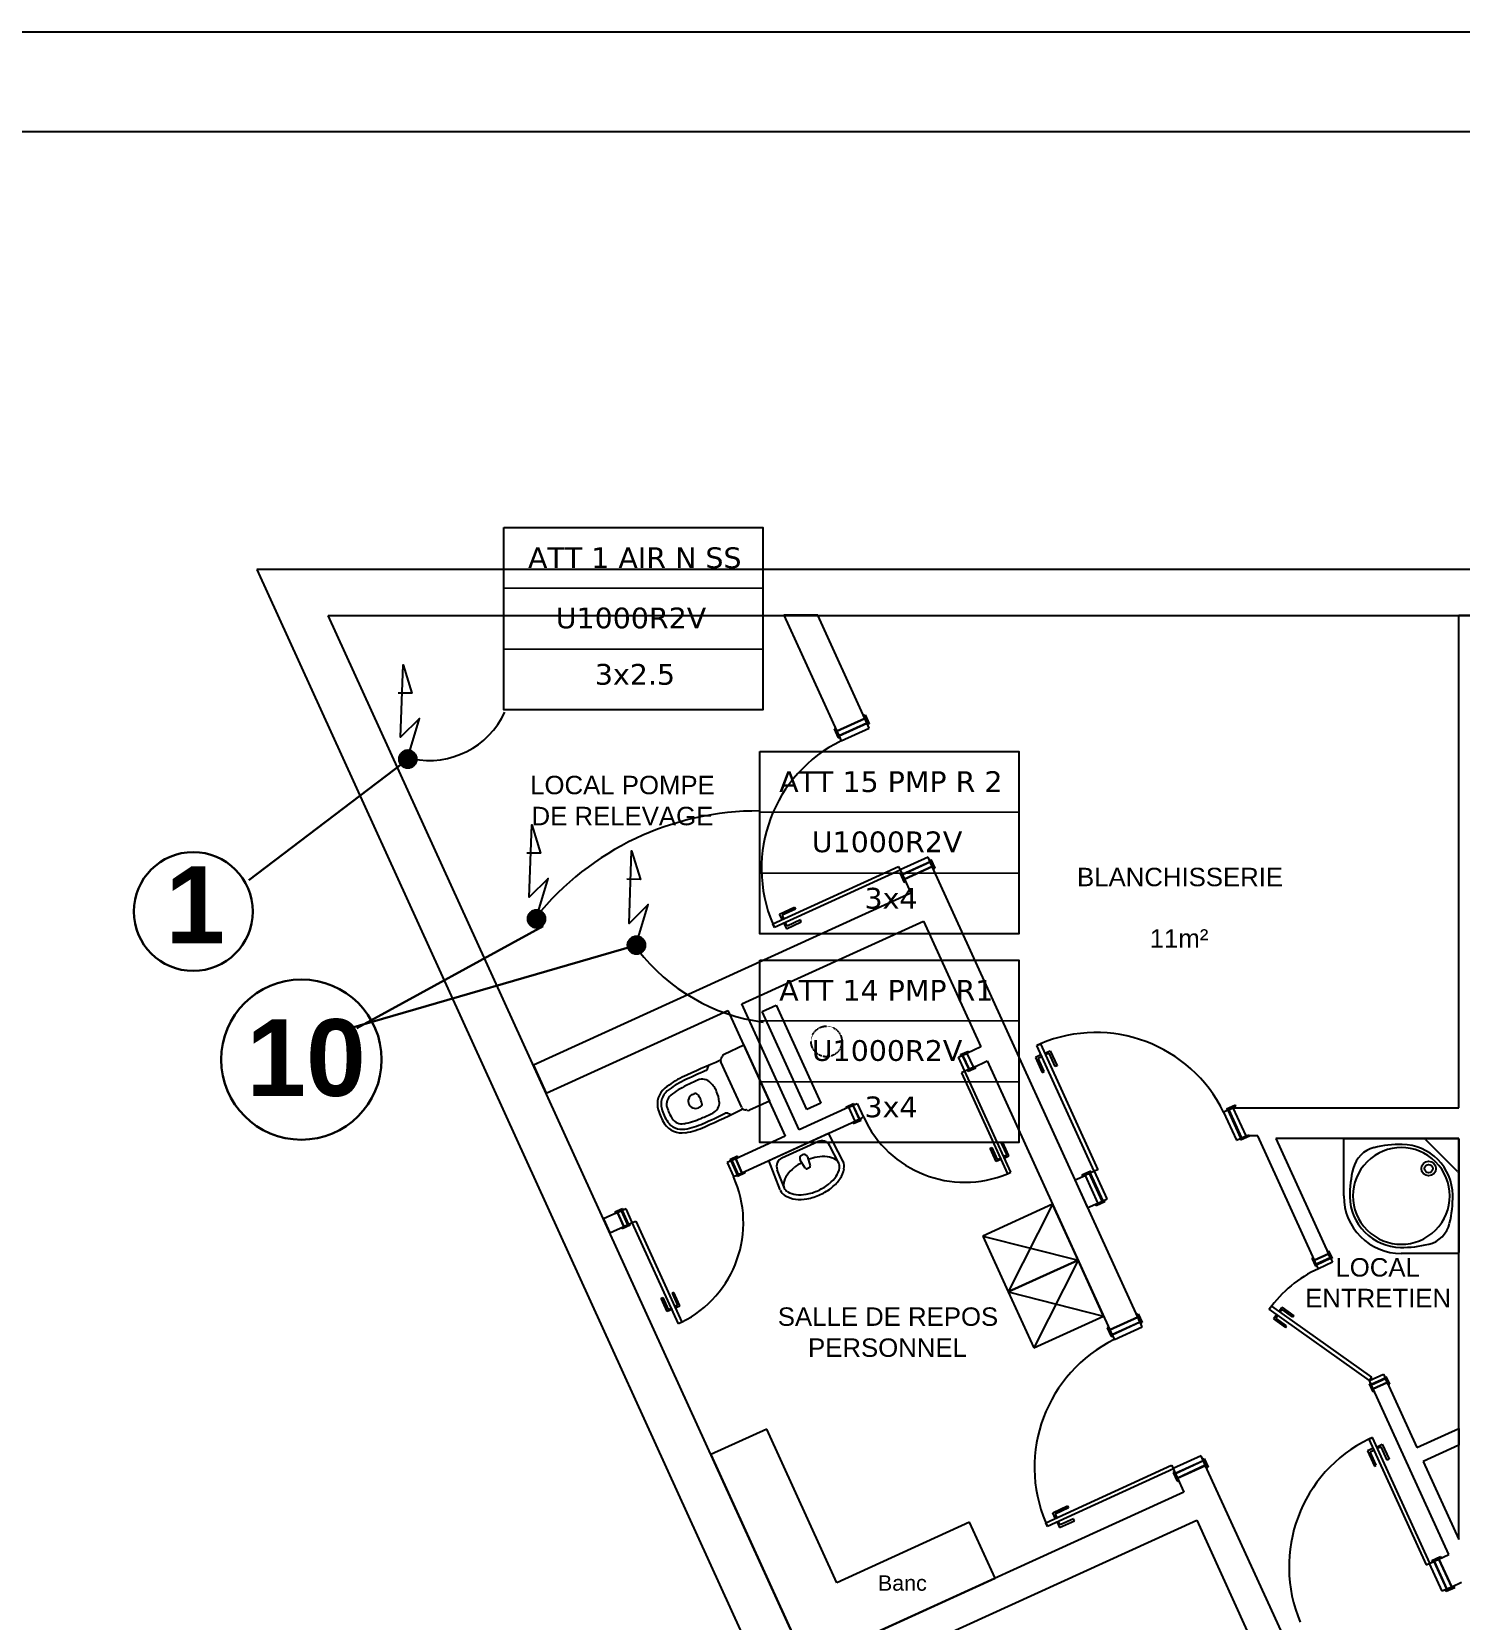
# Model space of a CAD drawing. Header units: millimetres. Extents: x 61345 to 69644, y 9491 to 29385.
# Drawn here: x 62900 to 63830, y 13687 to 14722 of the extents above; entities that cross this region are included whole.
import ezdxf
from ezdxf.enums import TextEntityAlignment as Align

# ---------------------------------------------------------------- set-up
doc = ezdxf.new("R2010")
doc.units = ezdxf.units.MM
doc.linetypes.add('ACAD_ISO03W100', pattern=[30, 12, -18])
doc.linetypes.add('CACHE', pattern=[0.375, 0.25, -0.125])
for name, color, linetype in [('ATT ELECTRIQUES', 3, 'Continuous'), ('FORCE', 3, 'Continuous'), ('Plan Archi', 8, 'Continuous')]:
    doc.layers.add(name, color=color, linetype=linetype)
for name, color, linetype, lineweight in [('G-ANNO-TEXT', 231, 'Continuous', 9), ('G-ANNO-TTLB', 7, 'Continuous', 9), ('STRUCTURE POUTRES', 5, 'ACAD_ISO03W100', 20)]:
    doc.layers.add(name, color=color, linetype=linetype, lineweight=lineweight)
doc.styles.add('Arial_I', font='ariali.ttf', dxfattribs={"height": 146.22545})
doc.styles.get("Standard").update_dxf_attribs({"font": 'arial.ttf'})
doc.styles.add('Verdana', font='verdana.ttf')

# ---------------------------------------------------------------- blocks, each defined once
blk = doc.blocks.new('ETIQ ECL')
at = {"color": 6, "linetype": 'ByBlock'}
blk.add_lwpolyline([(-28.09, 19.8), (28.09, 19.8), (28.09, -19.8), (-28.09, -19.8)], close=True, dxfattribs=at)
at = {"layer": 'STRUCTURE POUTRES', "color": 6, "linetype": 'ByBlock'}
for points in [[(-28.09, 19.8), (28.09, 19.8), (28.09, 6.6), (-28.09, 6.6)], [(-28.09, 6.6), (28.09, 6.6), (28.09, -6.6), (-28.09, -6.6)], [(-28.09, -6.6), (28.09, -6.6), (28.09, -19.8), (-28.09, -19.8)]]:
    blk.add_lwpolyline(points, close=True, dxfattribs=at)
at = {"layer": 'STRUCTURE POUTRES', "color": 6, "linetype": 'ByBlock', "style": 'Verdana'}
for tag, p in [('CIRCUIT', (0.33, 10.99)), ('CABLE', (-0.49, -2.08)), ('SECTION', (0.37, -14.32))]:
    blk.add_attdef(tag, text='', height=4.5, dxfattribs=at).set_placement(p, align=Align.CENTER)
blk = doc.blocks.new('alimentation electrique')
at = {"layer": 'FORCE', "lineweight": 50}
blk.add_hatch(color=1, dxfattribs=at).paths.add_polyline_path([(54.9, -36.5, 1), (41.3, -19.1, 1)])
at = {"color": 1, "linetype": 'ByBlock'}
blk.add_lwpolyline([(38.4, -22.6), (0.5, -0.3), (18.2, -30.1), (-72.5, -4), (-33.8, -1.9), (-38.2, -19.2)], dxfattribs=at)
at = {"layer": 'FORCE', "color": 1, "lineweight": 40}
blk.add_circle((48.1, -27.8), 11, dxfattribs=at)

msp = doc.modelspace()

# ---------------------------------------------------------------- linework, layer by layer
msp.add_lwpolyline([(68295.4, 14721.6), (68295.4, 10730.6), (62705.4, 10730.6), (62705.4, 14721.6)], close=True)
msp.add_lwpolyline([(62770.4, 11111.6), (62770.4, 14656.6), (68230.4, 14656.6), (68230.4, 11111.6)])
at = {"layer": 'ATT ELECTRIQUES', "color": 6, "linetype": 'ByBlock'}
for centre, radius, start, end in [((63158.3, 14301.5), 54.4, 258.5076, 335.0359), ((63372.4, 14028.5), 185.7, 89.6251, 141.1328), ((63392.2, 14199.3), 123.7, 217.5898, 262.3888)]:
    msp.add_arc(centre, radius, start, end, dxfattribs=at)
at = {"layer": 'G-ANNO-TTLB', "color": 5, "lineweight": 30}
msp.add_line((63106.2, 14072.5), (63291.9, 14126.4), dxfattribs=at)
for points in [[(63041, 14169.1), (63141.3, 14245.3)], [(63111.3, 14072.7), (63232.5, 14139.2)]]:
    msp.add_lwpolyline(points, dxfattribs=at)
for centre, radius in [((63004.8, 14148.7), 38.7), ((63075.2, 14052.3), 52.2)]:
    msp.add_circle(centre, radius, dxfattribs=at)
at = {"layer": 'Plan Archi'}
for p, q in [((65324.5, 14371.4), (63046.1, 14371.4)), ((63046.1, 14371.4), (64427.5, 11340.9)), ((64446.8, 11370.9), (63092.6, 14341.6)), ((63092.6, 14341.6), (65294.4, 14341.6)), ((63411.3, 14341.8), (63389.3, 14341.8)), ((63389.3, 14341.8), (63423.7, 14266.2)), ((63441.9, 14274.5), (63411.3, 14341.8)), ((63828.6, 14020.8), (63828.6, 14341.8)), ((63828.6, 14341.8), (63848.6, 14341.8)), ((63441.3, 14276.4), (63442.1, 14276.7)), ((63443.9, 14270.7), (63441.3, 14276.4)), ((63442.1, 14276.7), (63444.7, 14271)), ((63422.8, 14267.9), (63421.9, 14267.6)), ((63421.9, 14267.6), (63424.5, 14261.9)), ((63425.4, 14262.2), (63422.8, 14267.9)), ((63441.9, 14274.5), (63423.7, 14266.2)), ((63423.7, 14266.2), (63441.9, 14274.5)), ((63423.7, 14266.2), (63425.1, 14263.3)), ((63425.1, 14263.3), (63443.3, 14271.6)), ((63443.5, 14271.2), (63425.3, 14262.9)), ((63426.6, 14259.9), (63444.8, 14268.2)), ((63443.3, 14271.6), (63441.9, 14274.5)), ((63444.8, 14268.2), (63443.5, 14271.2)), ((63444.7, 14271), (63443.9, 14270.7)), ((63424.5, 14261.9), (63425.4, 14262.2)), ((63425.3, 14262.9), (63426.6, 14259.9)), ((63483.1, 14184.2), (63464.9, 14175.9)), ((63484.4, 14181.3), (63483.1, 14184.2)), ((63485.9, 14178), (63483.1, 14184.2)), ((63382, 14140.7), (63463.9, 14178)), ((63465, 14175.6), (63383.1, 14138.3)), ((63463.9, 14178), (63465, 14175.6)), ((63464.9, 14175.9), (63466.2, 14173)), ((63465.7, 14173.8), (63464.9, 14173.4)), ((63464.9, 14173.4), (63467.5, 14167.7)), ((63468.3, 14168.1), (63465.7, 14173.8)), ((63466.2, 14173), (63484.4, 14181.3)), ((63484.6, 14180.9), (63466.4, 14172.6)), ((63466.4, 14172.6), (63467.7, 14169.7)), ((63485.9, 14178), (63467.7, 14169.7)), ((63467.7, 14169.7), (63485.9, 14178)), ((63485.9, 14178.1), (63484.1, 14182)), ((63484.2, 14182.2), (63485, 14182.6)), ((63486.8, 14176.5), (63484.2, 14182.2)), ((63485, 14182.6), (63487.6, 14176.9)), ((63619.7, 13884.5), (63485.9, 14178)), ((63487.6, 14176.9), (63486.8, 14176.5)), ((63467.5, 14167.7), (63468.3, 14168.1)), ((63467.7, 14169.7), (63471.9, 14160.6)), ((63471.9, 14160.6), (63226.2, 14048.6)), ((63361.9, 14088.5), (63480.2, 14142.4)), ((63386.5, 14147.1), (63396.2, 14151.5)), ((63388.1, 14143.6), (63386.5, 14147.1)), ((63396.8, 14150.3), (63388.1, 14146.3)), ((63388.1, 14146.3), (63389.1, 14144)), ((63391.3, 14139.2), (63390.3, 14141.5)), ((63390.9, 14137.5), (63400.6, 14141.9)), ((63400.1, 14143.2), (63391.3, 14139.2)), ((63396.2, 14151.5), (63396.8, 14150.3)), ((63400.6, 14141.9), (63400.1, 14143.2)), ((63480.2, 14142.4), (63517.5, 14060.5)), ((63383.1, 14138.3), (63382, 14140.7)), ((63382, 14140.7), (63383.1, 14138.3)), ((63389.3, 14140.9), (63390.9, 14137.5)), ((63234.5, 14030.4), (63352.8, 14084.3)), ((63352.8, 14084.3), (63390.1, 14002.4)), ((63399.2, 14006.6), (63361.9, 14088.5)), ((63375.1, 14083.5), (63384.2, 14087.7)), ((63404.2, 14019.8), (63375.1, 14083.5)), ((63384.2, 14087.7), (63413.3, 14024)), ((63363.2, 14061.6), (63350.3, 14055.7)), ((63363.2, 14061.6), (63379.8, 14025.2)), ((63517.5, 14060.5), (63508.4, 14056.3)), ((63553.9, 14061.5), (63556.3, 14062.6)), ((63556.3, 14062.6), (63553.9, 14061.5)), ((63591.2, 13979.6), (63553.9, 14061.5)), ((63556.3, 14062.6), (63593.6, 13980.6)), ((63226.2, 14048.6), (63234.5, 14030.4)), ((63339.5, 14046.2), (63340.4, 14048.6)), ((63361.9, 14021), (63348.3, 14050.8)), ((63502.9, 14053.8), (63505.4, 14055)), ((63507, 14044.7), (63502.9, 14053.8)), ((63504.3, 14055.5), (63509.4, 14057.8)), ((63504.6, 14054.8), (63504.3, 14055.5)), ((63509.7, 14057.1), (63504.6, 14054.8)), ((63505.4, 14055), (63509.6, 14045.9)), ((63505.8, 14055.2), (63508.4, 14056.3)), ((63510, 14046.1), (63505.8, 14055.2)), ((63508.4, 14056.3), (63512.6, 14047.2)), ((63508.4, 14056.3), (63512.6, 14047.2)), ((63509.4, 14057.8), (63509.7, 14057.1)), ((63512.6, 14047.2), (63521.7, 14051.4)), ((63521.7, 14051.4), (63521.7, 14051.4)), ((63521.7, 14051.4), (63601.5, 13876.2)), ((63556.5, 14055.3), (63553.1, 14053.7)), ((63553.1, 14053.7), (63557.5, 14043.9)), ((63554.8, 14053.2), (63557.1, 14054.3)), ((63558.8, 14044.5), (63554.8, 14053.2)), ((63559.2, 14056.5), (63562.7, 14058.1)), ((63561.9, 14056.5), (63559.6, 14055.4)), ((63565.9, 14047.8), (63561.9, 14056.5)), ((63562.7, 14058.1), (63567.1, 14048.3)), ((63567.1, 14048.3), (63565.9, 14047.8)), ((63507, 14044.7), (63504.9, 14043.7)), ((63504.9, 14043.7), (63534.9, 13977.9)), ((63512.6, 14047.2), (63507, 14044.7)), ((63509.6, 14045.9), (63507, 14044.7)), ((63537, 13978.9), (63507, 14044.7)), ((63514, 14047.7), (63508.9, 14045.4)), ((63508.9, 14045.4), (63509.2, 14044.7)), ((63512.4, 14047.2), (63509, 14045.6)), ((63509.2, 14044.7), (63514.3, 14047)), ((63514.3, 14047), (63514, 14047.7)), ((63557.5, 14043.9), (63558.8, 14044.5)), ((63329.7, 14029.5), (63330.9, 14030)), ((63333.6, 14021), (63334.8, 14021.5)), ((63352.7, 14017.3), (63355, 14016.5)), ((63379.8, 14025.2), (63366.9, 14019.3)), ((63431.5, 14021.3), (63399.2, 14006.6)), ((63413.3, 14024), (63404.2, 14019.8)), ((63429.5, 14021.4), (63434.5, 14023.7)), ((63429.8, 14020.6), (63429.5, 14021.4)), ((63434.9, 14023), (63429.8, 14020.6)), ((63431.5, 14021.3), (63434.1, 14022.4)), ((63435.6, 14012.2), (63431.5, 14021.3)), ((63435.6, 14012.2), (63431.5, 14021.3)), ((63434.1, 14022.4), (63438.2, 14013.3)), ((63434.4, 14022.6), (63437, 14023.8)), ((63438.6, 14013.5), (63434.4, 14022.6)), ((63434.5, 14023.7), (63434.9, 14023)), ((63437, 14023.8), (63441.2, 14014.7)), ((63678.5, 14019.3), (63675.5, 14018)), ((63675.5, 14018), (63683.8, 13999.8)), ((63683.2, 14022.6), (63677.5, 14020)), ((63677.5, 14020), (63677.8, 14019.2)), ((63677.8, 14019.2), (63683.5, 14021.8)), ((63686.8, 14001.1), (63678.5, 14019.3)), ((63681.8, 14020.8), (63678.9, 14019.5)), ((63678.9, 14019.5), (63687.2, 14001.3)), ((63690.1, 14002.6), (63681.8, 14020.8)), ((63690.1, 14002.6), (63681.8, 14020.8)), ((63681.8, 14020.8), (63828.6, 14020.8)), ((63683.5, 14021.8), (63683.2, 14022.6)), ((63362, 13978.6), (63435.6, 14012.2)), ((63439.1, 14013.6), (63434.1, 14011.3)), ((63434.1, 14011.3), (63434.4, 14010.6)), ((63434.4, 14010.6), (63439.5, 14012.9)), ((63438.2, 14013.3), (63435.6, 14012.2)), ((63441.2, 14014.7), (63438.6, 14013.5)), ((63439.5, 14012.9), (63439.1, 14013.6)), ((63390.1, 14002.4), (63357.9, 13987.7)), ((63379.4, 13986.5), (63418.3, 14004.3)), ((63388, 13988.3), (63411.3, 13998.9)), ((63427.8, 13986), (63418.3, 14004.3)), ((63531.9, 13998.3), (63530.7, 13997.8)), ((63530.7, 13997.8), (63534.3, 13990)), ((63535.8, 13989.6), (63531.9, 13998.3)), ((63683.8, 13999.8), (63686.8, 14001.1)), ((63686.3, 14000.7), (63692, 14003.3)), ((63686.6, 13999.9), (63686.3, 14000.7)), ((63692.3, 14002.5), (63686.6, 13999.9)), ((63687.2, 14001.3), (63690.1, 14002.6)), ((63697.7, 14002.6), (63690.1, 14002.6)), ((63692, 14003.3), (63692.3, 14002.5)), ((63734.6, 13921.7), (63697.7, 14002.6)), ((63828.6, 14000.8), (63709.6, 14000.8)), ((63709.6, 14000.8), (63743.7, 13925.8)), ((63753.7, 13963.5), (63753.7, 14000.4)), ((63754.3, 14001), (63828.1, 14001)), ((63827.7, 13979.3), (63807.1, 14000)), ((63828.6, 13739.8), (63828.6, 14000.8)), ((63828.7, 14000.4), (63828.7, 13926.6)), ((63354.9, 13986.4), (63352.3, 13985.2)), ((63359.1, 13989.3), (63354, 13987)), ((63354, 13987), (63354.4, 13986.3)), ((63354.4, 13986.3), (63359.4, 13988.6)), ((63359.1, 13977.3), (63354.9, 13986.4)), ((63357.9, 13987.7), (63355.3, 13986.5)), ((63355.3, 13986.5), (63359.4, 13977.4)), ((63357.9, 13987.7), (63362, 13978.6)), ((63362, 13978.6), (63357.9, 13987.7)), ((63359.4, 13988.6), (63359.1, 13989.3)), ((63386.9, 13967.4), (63379.4, 13986.5)), ((63398.8, 13995.4), (63398.8, 13995.4)), ((63398.8, 13995.4), (63398.8, 13995.4)), ((63398.8, 13995.4), (63398.8, 13995.4)), ((63398.8, 13995.4), (63398.8, 13995.4)), ((63398.8, 13995.4), (63398.8, 13995.4)), ((63398.8, 13995.4), (63398.8, 13995.4)), ((63398.8, 13995.4), (63398.8, 13995.4)), ((63398.8, 13995.4), (63398.8, 13995.4)), ((63398.8, 13995.4), (63398.8, 13995.4)), ((63398.8, 13995.4), (63398.8, 13995.4)), ((63398.8, 13995.4), (63398.8, 13995.4)), ((63398.8, 13995.4), (63398.8, 13995.4)), ((63398.8, 13995.4), (63398.8, 13995.4)), ((63398.8, 13995.4), (63398.8, 13995.4)), ((63398.8, 13995.4), (63398.8, 13995.4)), ((63398.8, 13995.4), (63398.8, 13995.4)), ((63398.8, 13995.4), (63398.8, 13995.4)), ((63398.8, 13995.4), (63398.8, 13995.4)), ((63398.8, 13995.4), (63398.8, 13995.4)), ((63398.8, 13995.4), (63398.8, 13995.4)), ((63398.8, 13995.4), (63398.8, 13995.4)), ((63398.8, 13995.4), (63398.8, 13995.4)), ((63398.8, 13995.4), (63398.8, 13995.4)), ((63398.8, 13995.4), (63398.8, 13995.4)), ((63398.8, 13995.4), (63398.8, 13995.4)), ((63398.8, 13995.4), (63398.8, 13995.4)), ((63398.8, 13995.4), (63398.8, 13995.4)), ((63398.8, 13995.4), (63398.8, 13995.4)), ((63398.8, 13995.4), (63398.8, 13995.4)), ((63398.8, 13995.4), (63398.8, 13995.4)), ((63398.8, 13995.4), (63398.8, 13995.4)), ((63398.8, 13995.4), (63398.8, 13995.4)), ((63398.8, 13995.4), (63398.8, 13995.4)), ((63398.8, 13995.4), (63398.8, 13995.4)), ((63398.8, 13995.4), (63398.8, 13995.4)), ((63398.8, 13995.4), (63398.8, 13995.4)), ((63398.8, 13995.4), (63398.8, 13995.4)), ((63398.8, 13995.4), (63398.8, 13995.4)), ((63398.8, 13995.4), (63398.8, 13995.4)), ((63398.8, 13995.4), (63398.8, 13995.4)), ((63398.8, 13995.4), (63398.8, 13995.4)), ((63398.8, 13995.4), (63398.8, 13995.4)), ((63398.8, 13995.4), (63398.8, 13995.4)), ((63398.8, 13995.4), (63398.8, 13995.4)), ((63398.8, 13995.4), (63398.8, 13995.4)), ((63398.8, 13995.4), (63398.8, 13995.4)), ((63398.8, 13995.4), (63398.8, 13995.4)), ((63398.8, 13995.4), (63398.8, 13995.4)), ((63398.8, 13995.4), (63398.8, 13995.4)), ((63398.8, 13995.4), (63398.8, 13995.4)), ((63398.8, 13995.4), (63398.8, 13995.4)), ((63403.2, 13981.5), (63399.8, 13986.8)), ((63404.6, 13989), (63406.4, 13983)), ((63425.1, 13984.8), (63419.1, 13996.2)), ((63523.6, 13994.5), (63524.7, 13995)), ((63527.5, 13985.9), (63523.6, 13994.5)), ((63524.7, 13995), (63528.2, 13987.3)), ((63530.6, 13987.3), (63527.5, 13985.9)), ((63528.2, 13987.3), (63530.2, 13988.2)), ((63530.2, 13988.2), (63530.6, 13987.3)), ((63534.3, 13990), (63532.3, 13989.1)), ((63532.3, 13989.1), (63532.7, 13988.2)), ((63532.7, 13988.2), (63535.8, 13989.6)), ((63352.3, 13985.2), (63356.5, 13976.1)), ((63356.5, 13976.1), (63359.1, 13977.3)), ((63358.6, 13976.9), (63363.7, 13979.2)), ((63359, 13976.2), (63358.6, 13976.9)), ((63364, 13978.5), (63359, 13976.2)), ((63359.4, 13977.4), (63362, 13978.6)), ((63363.7, 13979.2), (63364, 13978.5)), ((63389.6, 13968.6), (63384.9, 13980.6)), ((63405.8, 13981.8), (63404.5, 13981.2)), ((63534.9, 13977.9), (63537, 13978.9)), ((63578.9, 13973.9), (63585.3, 13976.8)), ((63589, 13979.7), (63583.3, 13977.1)), ((63583.3, 13977.1), (63583.7, 13976.3)), ((63583.7, 13976.3), (63589.4, 13978.9)), ((63588.2, 13978.2), (63585.3, 13976.8)), ((63585.3, 13976.8), (63593.6, 13958.6)), ((63585.3, 13976.8), (63593.6, 13958.6)), ((63596.5, 13960), (63588.2, 13978.2)), ((63591.5, 13979.7), (63588.6, 13978.4)), ((63588.6, 13978.4), (63596.9, 13960.2)), ((63589.4, 13978.9), (63589, 13979.7)), ((63593.6, 13980.6), (63591.2, 13979.6)), ((63599.8, 13961.5), (63591.5, 13979.7)), ((63587.2, 13955.7), (63578.9, 13973.9)), ((63284.3, 13955.2), (63279.2, 13952.9)), ((63286.5, 13955.2), (63283.9, 13954)), ((63284.6, 13954.5), (63284.3, 13955.2)), ((63290.6, 13946.1), (63286.5, 13955.2)), ((63564.2, 13958.1), (63518.7, 13937.4)), ((63564.2, 13958.1), (63535.3, 13901)), ((63580.8, 13921.7), (63564.2, 13958.1)), ((63580.8, 13921.7), (63564.2, 13958.1)), ((63593.6, 13958.6), (63587.2, 13955.7)), ((63592.1, 13957.8), (63597.8, 13960.4)), ((63592.5, 13957), (63592.1, 13957.8)), ((63598.2, 13959.6), (63592.5, 13957)), ((63593.6, 13958.6), (63599.8, 13961.5)), ((63593.7, 13958.7), (63597.6, 13960.5)), ((63596.9, 13960.2), (63599.8, 13961.5)), ((63597.8, 13960.4), (63598.2, 13959.6)), ((63280.9, 13952.6), (63271.8, 13948.5)), ((63271.8, 13948.5), (63276, 13939.4)), ((63279.2, 13952.9), (63279.5, 13952.1)), ((63279.5, 13952.1), (63284.6, 13954.5)), ((63283.5, 13953.8), (63280.9, 13952.6)), ((63285.1, 13943.5), (63280.9, 13952.6)), ((63280.9, 13952.6), (63285.1, 13943.5)), ((63287.7, 13944.7), (63283.5, 13953.8)), ((63283.8, 13942.8), (63288.8, 13945.1)), ((63283.9, 13954), (63288.1, 13944.9)), ((63285.1, 13943.5), (63290.6, 13946.1)), ((63285.2, 13943.6), (63288.7, 13945.2)), ((63288.1, 13944.9), (63290.6, 13946.1)), ((63288.8, 13945.1), (63289.2, 13944.4)), ((63290.6, 13946.1), (63292.8, 13947.1)), ((63320.7, 13880.2), (63290.6, 13946.1)), ((63292.8, 13947.1), (63322.8, 13881.2)), ((63276, 13939.4), (63285.1, 13943.5)), ((63284.1, 13942.1), (63283.8, 13942.8)), ((63289.2, 13944.4), (63284.1, 13942.1)), ((63518.7, 13937.4), (63580.8, 13921.7)), ((63518.7, 13937.4), (63535.3, 13901)), ((63734.6, 13921.7), (63743.7, 13925.8)), ((63743.7, 13925.8), (63734.6, 13921.7)), ((63743.1, 13927.5), (63743.9, 13927.8)), ((63745.4, 13922.4), (63743.1, 13927.5)), ((63743.7, 13925.8), (63744.9, 13923.2)), ((63743.9, 13927.8), (63746.2, 13922.8)), ((63828.1, 13926), (63791.2, 13926)), ((63580.8, 13921.7), (63535.3, 13901)), ((63535.3, 13901), (63580.8, 13921.7)), ((63580.8, 13921.7), (63551.9, 13864.6)), ((63597.4, 13885.3), (63580.8, 13921.7)), ((63597.4, 13885.3), (63580.8, 13921.7)), ((63733.8, 13923.2), (63733, 13922.9)), ((63733, 13922.9), (63735.4, 13917.8)), ((63736.1, 13918.2), (63733.8, 13923.2)), ((63735.8, 13919.1), (63734.6, 13921.7)), ((63735.4, 13917.8), (63736.1, 13918.2)), ((63744.9, 13923.2), (63735.8, 13919.1)), ((63736, 13918.7), (63745.1, 13922.9)), ((63737.2, 13916.1), (63736, 13918.7)), ((63746.3, 13920.3), (63737.2, 13916.1)), ((63745.1, 13922.9), (63746.3, 13920.3)), ((63746.2, 13922.8), (63745.4, 13922.4)), ((63309.4, 13896.9), (63310.5, 13897.4)), ((63313.3, 13888.2), (63309.4, 13896.9)), ((63310.5, 13897.4), (63314, 13889.6)), ((63317.6, 13900.7), (63316.5, 13900.1)), ((63316.5, 13900.1), (63320.1, 13892.4)), ((63321.6, 13892), (63317.6, 13900.7)), ((63535.3, 13901), (63597.4, 13885.3)), ((63535.3, 13901), (63551.9, 13864.6)), ((63316.4, 13889.6), (63313.3, 13888.2)), ((63314, 13889.6), (63316, 13890.5)), ((63316, 13890.5), (63316.4, 13889.6)), ((63320.1, 13892.4), (63318.1, 13891.5)), ((63318.1, 13891.5), (63318.5, 13890.6)), ((63318.5, 13890.6), (63321.6, 13892)), ((63551.9, 13864.6), (63597.4, 13885.3)), ((63619.7, 13884.5), (63601.5, 13876.2)), ((63601.5, 13876.2), (63619.7, 13884.5)), ((63619, 13886.4), (63619.9, 13886.8)), ((63621.6, 13880.7), (63619, 13886.4)), ((63621, 13881.6), (63619.7, 13884.5)), ((63619.9, 13886.8), (63622.5, 13881.1)), ((63705.2, 13889.8), (63706.7, 13891.8)), ((63770.4, 13843.3), (63705.2, 13889.8)), ((63706.7, 13891.8), (63771.8, 13845.4)), ((63710.1, 13886.3), (63708, 13883.4)), ((63708, 13883.4), (63715.8, 13877.9)), ((63709.6, 13883.9), (63710.9, 13885.7)), ((63716.5, 13878.9), (63709.6, 13883.9)), ((63711.5, 13888.3), (63713.5, 13891.1)), ((63713.6, 13889.5), (63712.4, 13887.8)), ((63713.5, 13891.1), (63721.3, 13885.5)), ((63720.6, 13884.6), (63713.6, 13889.5)), ((63721.3, 13885.5), (63720.6, 13884.6)), ((63322.8, 13881.2), (63320.7, 13880.2)), ((63600.5, 13878), (63599.7, 13877.6)), ((63599.7, 13877.6), (63602.3, 13871.9)), ((63603.1, 13872.3), (63600.5, 13878)), ((63601.5, 13876.2), (63602.8, 13873.3)), ((63602.8, 13873.3), (63621, 13881.6)), ((63621.2, 13881.2), (63603, 13872.9)), ((63603, 13872.9), (63604.4, 13870)), ((63604.4, 13870), (63622.6, 13878.3)), ((63622.6, 13878.3), (63621.2, 13881.2)), ((63622.5, 13881.1), (63621.6, 13880.7)), ((63715.8, 13877.9), (63716.5, 13878.9)), ((63602.3, 13871.9), (63603.1, 13872.3)), ((63771.1, 13841.4), (63770.3, 13841.1)), ((63770.4, 13843.3), (63779.5, 13847.5)), ((63771.8, 13845.4), (63770.4, 13843.3)), ((63771.5, 13840.7), (63770.4, 13843.3)), ((63772.9, 13837.8), (63770.4, 13843.3)), ((63773.4, 13836.3), (63771.1, 13841.4)), ((63772.8, 13837.9), (63771.3, 13841.3)), ((63780.6, 13844.9), (63771.5, 13840.7)), ((63771.7, 13840.4), (63780.8, 13844.5)), ((63782, 13841.9), (63772.9, 13837.8)), ((63772.9, 13837.8), (63782, 13841.9)), ((63779.5, 13847.5), (63780.6, 13844.9)), ((63780.4, 13845.7), (63781.2, 13846)), ((63782.7, 13840.6), (63780.4, 13845.7)), ((63780.8, 13844.5), (63782, 13841.9)), ((63781.2, 13846), (63783.5, 13840.9)), ((63782, 13841.9), (63801.3, 13799.7)), ((63770.3, 13841.1), (63772.7, 13836)), ((63772.7, 13836), (63773.4, 13836.3)), ((63822.1, 13729.9), (63772.9, 13837.8)), ((63783.5, 13840.9), (63782.7, 13840.6)), ((63378.2, 13811.7), (63341.8, 13795.1)), ((63423.8, 13711.6), (63378.2, 13811.7)), ((63801.3, 13799.7), (63828.6, 13812.1)), ((63828.6, 13812.1), (63828.6, 13801.1)), ((63772.4, 13806.2), (63770, 13805.1)), ((63770, 13805.1), (63772.4, 13806.2)), ((63770, 13805.1), (63807.4, 13723.2)), ((63809.8, 13724.3), (63772.4, 13806.2)), ((63775.4, 13800.2), (63778.8, 13801.8)), ((63778, 13800.2), (63775.7, 13799.1)), ((63782, 13791.4), (63778, 13800.2)), ((63778.8, 13801.8), (63783.3, 13792)), ((63828.6, 13801.1), (63805.4, 13790.6)), ((63341.8, 13795.1), (63404, 13658.6)), ((63660.9, 13794.2), (63642.7, 13786)), ((63644, 13783), (63662.2, 13791.3)), ((63662.4, 13790.9), (63644.2, 13782.6)), ((63662.2, 13791.3), (63660.9, 13794.2)), ((63663.7, 13788), (63660.9, 13794.2)), ((63661.9, 13792.2), (63662.8, 13792.6)), ((63664.5, 13786.5), (63661.9, 13792.2)), ((63663.6, 13788.1), (63661.9, 13792)), ((63662.8, 13792.6), (63665.4, 13786.9)), ((63772.7, 13799), (63769.2, 13797.4)), ((63769.2, 13797.4), (63773.7, 13787.6)), ((63770.9, 13796.9), (63773.2, 13798)), ((63774.9, 13788.2), (63770.9, 13796.9)), ((63783.3, 13792), (63782, 13791.4)), ((63805.4, 13790.6), (63828.6, 13739.8)), ((63559.8, 13750.7), (63641.7, 13788.1)), ((63642.8, 13785.7), (63560.9, 13748.3)), ((63641.7, 13788.1), (63642.8, 13785.7)), ((63643.5, 13783.8), (63642.6, 13783.4)), ((63642.6, 13783.4), (63645.2, 13777.7)), ((63642.7, 13786), (63644, 13783)), ((63646.1, 13778.1), (63643.5, 13783.8)), ((63644.2, 13782.6), (63645.5, 13779.7)), ((63663.6, 13788.1), (63645.5, 13779.7)), ((63645.5, 13779.7), (63663.7, 13788)), ((63645.5, 13779.7), (63649.7, 13770.6)), ((63712.9, 13680.2), (63663.6, 13788.1)), ((63665.4, 13786.9), (63664.5, 13786.5)), ((63773.7, 13787.6), (63774.9, 13788.2)), ((63649.7, 13770.6), (63404, 13658.6)), ((63645.2, 13777.7), (63646.1, 13778.1)), ((63564.3, 13757.1), (63574, 13761.6)), ((63574.6, 13760.3), (63565.9, 13756.3)), ((63574, 13761.6), (63574.6, 13760.3)), ((63412.3, 13640.4), (63658, 13752.4)), ((63510.2, 13751), (63423.8, 13711.6)), ((63526.8, 13714.6), (63510.2, 13751)), ((63560.9, 13748.3), (63559.8, 13750.7)), ((63559.8, 13750.7), (63560.9, 13748.3)), ((63565.8, 13753.7), (63564.3, 13757.1)), ((63565.9, 13756.3), (63566.9, 13754.1)), ((63567.1, 13751), (63568.6, 13747.5)), ((63569.1, 13749.2), (63568.1, 13751.5)), ((63568.6, 13747.5), (63578.4, 13752)), ((63577.8, 13753.2), (63569.1, 13749.2)), ((63578.4, 13752), (63577.8, 13753.2)), ((63658, 13752.4), (63725.9, 13603.2)), ((63811.1, 13726.1), (63816.8, 13728.7)), ((63817.2, 13727.9), (63811.5, 13725.3)), ((63815.7, 13727), (63822.1, 13729.9)), ((63816.8, 13728.7), (63817.2, 13727.9)), ((63807.4, 13723.2), (63809.8, 13724.3)), ((63809.5, 13724.2), (63812.4, 13725.5)), ((63817.8, 13706), (63809.5, 13724.2)), ((63811.5, 13725.3), (63811.1, 13726.1)), ((63812.4, 13725.5), (63820.7, 13707.3)), ((63812.8, 13725.7), (63815.7, 13727)), ((63821.1, 13707.5), (63812.8, 13725.7)), ((63824, 13708.8), (63815.7, 13727)), ((63815.7, 13727), (63824, 13708.8)), ((63404, 13658.6), (63526.8, 13714.6)), ((63824, 13708.8), (63817.8, 13706)), ((63820.7, 13707.3), (63817.8, 13706)), ((63825.6, 13709.4), (63819.9, 13706.8)), ((63819.9, 13706.8), (63820.3, 13706)), ((63823.9, 13708.8), (63820, 13707)), ((63820.3, 13706), (63826, 13708.6)), ((63830.4, 13711.7), (63824, 13708.8)), ((63826, 13708.6), (63825.6, 13709.4))]:
    msp.add_line(p, q, dxfattribs=at)
at = {"layer": 'Plan Archi', "linetype": 'CACHE', "ltscale": 0.5}
msp.add_circle((63417, 14064.1), 10, dxfattribs=at)
at = {"layer": 'Plan Archi'}
for radius in [4.75, 2.75]:
    msp.add_circle((63809, 13981.3), radius, dxfattribs=at)
for centre, radius, start, end in [((63467.2, 14176.8), 92.5, 116.0202, 202.9844), ((63592.4, 13977.4), 92.5, 26.0202, 112.9844), ((63557.4, 13543.2), 550, 112.3698, 115.2155), ((63350.6, 14051.9), 2.5, 130.7212, 204.506), ((63348.3, 14054.5), 1, 310.7212, 349.5688), ((63351.1, 14054), 1.9, 114.506, 169.5688), ((63346.5, 13991), 55, 115.2155, 129.0455), ((63346.5, 13991), 52.6, 115.2155, 129.0455), ((63557.4, 13543.2), 547.6, 113.5696, 115.2155), ((63557.4, 13543.2), 544, 114.3412, 115.2155), ((63336.2, 14032), 7.5, 44.49, 114.3412), ((63337.6, 14046.9), 2, 293.5696, 339.506), ((63320.3, 14023.3), 13.4, 129.0455, 195.6898), ((63320.3, 14023.3), 11, 129.0455, 195.6898), ((63320.3, 14023.3), 7.4, 129.0455, 195.6898), ((63346.5, 13991), 49, 115.2155, 129.0455), ((63331.7, 14025.2), 4.7, 114.506, 204.506), ((63331.7, 14028.2), 2, 34.2212, 114.506), ((63318.5, 14019.2), 18, 24.506, 34.2212), ((63327.3, 14023.2), 20, 24.506, 44.49), ((63327.3, 14023.2), 20, 4.522, 24.506), ((63339.2, 14028.6), 33, 195.6898, 204.506), ((63339.2, 14028.6), 30.6, 195.6898, 204.506), ((63339.2, 14028.6), 27, 195.6898, 204.506), ((63339.2, 14028.6), 27, 204.506, 213.3222), ((63331.7, 14025.2), 4.7, 204.506, 294.506), ((63334, 14023.3), 2, 294.506, 14.7909), ((63318.5, 14019.2), 18, 14.7909, 24.506), ((63115.9, 14511.8), 544, 293.7966, 294.6708), ((63115.9, 14511.8), 547.6, 293.7966, 295.4424), ((63115.9, 14511.8), 550, 293.7966, 296.6422), ((63339.8, 14024.2), 7.5, 294.6708, 4.522), ((63352, 14015.5), 2, 69.506, 115.4424), ((63364.2, 14022), 2.5, 204.506, 278.2908), ((63364.7, 14018.5), 1, 59.4433, 98.2908), ((63366.1, 14021), 1.9, 239.4433, 294.506), ((63339.2, 14028.6), 33, 204.506, 213.3222), ((63339.2, 14028.6), 30.6, 204.506, 213.3222), ((63322.8, 14017.9), 13.4, 213.3222, 279.9665), ((63322.8, 14017.9), 11, 213.3222, 279.9665), ((63322.8, 14017.9), 7.4, 213.3222, 279.9665), ((63315.6, 14058.8), 49, 279.9665, 293.7966), ((63315.6, 14058.8), 52.6, 279.9665, 293.7966), ((63315.6, 14058.8), 55, 279.9665, 293.7966), ((63507, 14044.7), 72.3, 204.506, 292.6456), ((63413.8, 13993.4), 6, 27.6694, 114.506), ((63754.3, 14000.4), 0.6, 90, 180), ((63790.5, 13925.5), 71.5, 88.9663, 103.8674), ((63791.2, 13963.5), 33.5, 45, 88.9663), ((63807.5, 14000.4), 0.6, 90, 225), ((63828.1, 14000.4), 0.6, 0, 90), ((63828.1, 14000.4), 0.6, 0, 90), ((63390.5, 13982.8), 6, 114.506, 201.3426), ((63398.8, 13995.4), 0.00001, 114.506, 204.506), ((63398.8, 13995.4), 0.00001, 24.506, 114.506), ((63398.8, 13995.4), 0.00001, 294.506, 24.506), ((63398.8, 13995.4), 0.00001, 204.506, 294.506), ((63398.8, 13995.4), 0.00001, 114.506, 204.506), ((63398.8, 13995.4), 0.00001, 204.506, 294.506), ((63398.8, 13995.4), 0.00001, 294.506, 24.506), ((63398.8, 13995.4), 0.00001, 24.506, 114.506), ((63398.8, 13995.4), 0.00001, 114.506, 204.506), ((63398.8, 13995.4), 0.00001, 24.506, 114.506), ((63398.8, 13995.4), 0.00001, 294.506, 24.506), ((63398.8, 13995.4), 0.00001, 114.506, 204.506), ((63398.8, 13995.4), 0.00001, 204.506, 294.506), ((63398.8, 13995.4), 0.00001, 294.506, 24.506), ((63398.8, 13995.4), 0.00001, 24.506, 114.506), ((63398.8, 13995.4), 0.00001, 114.506, 204.506), ((63398.8, 13995.4), 0.00001, 204.506, 294.506), ((63398.8, 13995.4), 0.00001, 204.506, 294.506), ((63398.8, 13995.4), 0.00001, 177.0402, 294.506), ((63398.8, 13995.4), 0.00001, 114.506, 177.0402), ((63398.8, 13995.4), 0.00001, 177.0402, 294.506), ((63398.8, 13995.4), 0.00001, 114.506, 177.0402), ((63398.8, 13995.4), 0.00001, 114.506, 177.0402), ((63398.8, 13995.4), 0.00001, 114.506, 177.0402), ((63398.8, 13995.4), 0.00001, 357.0402, 114.506), ((63398.8, 13995.4), 0.00001, 294.506, 357.0402), ((63398.8, 13995.4), 0.00001, 357.0402, 114.506), ((63398.8, 13995.4), 0.00001, 294.506, 357.0402), ((63398.8, 13995.4), 0.00001, 357.0402, 114.506), ((63398.8, 13995.4), 0.00001, 177.0402, 294.506), ((63398.8, 13995.4), 0.00001, 114.506, 177.0402), ((63398.8, 13995.4), 0.00001, 357.0402, 114.506), ((63398.8, 13995.4), 0.00001, 294.506, 357.0402), ((63398.8, 13995.4), 0.00003, 357.0402, 114.506), ((63398.8, 13995.4), 0.00003, 357.0402, 114.506), ((63398.8, 13995.4), 0.00003, 294.506, 357.0402), ((63398.8, 13995.4), 0.00003, 177.0402, 294.506), ((63398.8, 13995.4), 0.00003, 114.506, 177.0402), ((63402.2, 13987.9), 2.66, 24.506, 204.506), ((63417.3, 13954.9), 34.5, 100.5827, 110.5758), ((63415.1, 13966.9), 22.3, 83.6055, 100.5827), ((63416, 13975.5), 13.6, 59.1926, 83.6055), ((63420.2, 13982.6), 5.33, 24.506, 59.1926), ((63791.2, 13963.5), 31.5, 45, 225), ((63777.9, 13976.9), 18.6, 103.8674, 166.1326), ((63791.2, 13963.5), 33.5, 1.0337, 45), ((63290.6, 13946.1), 72.3, 296.3664, 24.506), ((63402.5, 13969.4), 13.6, 145.4066, 169.8195), ((63409.7, 13964.4), 22.3, 128.4293, 145.4066), ((63417.3, 13954.9), 34.5, 118.4662, 128.4293), ((63404, 13982.1), 1, 212.7341, 294.506), ((63405.4, 13982.7), 1, 294.506, 15.7569), ((63405, 13989), 22.3, 308.4293, 325.4066), ((63412.1, 13984), 13.6, 325.4066, 349.8195), ((63420.2, 13982.6), 5.33, 349.8195, 24.506), ((63412.1, 13984), 16.6, 325.4066, 349.8195), ((63420.2, 13982.6), 8.33, 349.8195, 24.506), ((63829.2, 13964.2), 71.5, 166.1326, 181.0337), ((63791.2, 13963.5), 31.5, 225, 45), ((63828.1, 13979.8), 0.6, 225, 0), ((63394.4, 13970.8), 8.33, 204.506, 239.1926), ((63394.4, 13970.8), 5.33, 169.8195, 204.506), ((63394.4, 13970.8), 5.33, 204.506, 239.1926), ((63398.7, 13977.9), 13.6, 239.1926, 263.6055), ((63397.4, 13998.5), 34.5, 280.5827, 294.506), ((63397.4, 13998.5), 34.5, 294.506, 308.4293), ((63397.4, 13998.5), 37.5, 294.506, 308.4293), ((63405, 13989), 25.3, 308.4293, 325.4066), ((63398.7, 13977.9), 16.6, 239.1926, 263.6055), ((63399.6, 13986.5), 25.3, 263.6055, 280.5827), ((63399.6, 13986.5), 22.3, 263.6055, 280.5827), ((63397.4, 13998.5), 37.5, 280.5827, 294.506), ((63791.2, 13963.5), 37.5, 180, 270), ((63791.2, 13963.5), 33.5, 181.0334, 225), ((63753.2, 13962.8), 71.5, 346.1326, 1.0337), ((63804.6, 13950.1), 18.6, 283.8674, 346.1326), ((63791.2, 13963.5), 33.5, 225, 268.9663), ((63791.9, 14001.5), 71.5, 268.9663, 283.8674), ((63828.1, 13926.6), 0.6, 270, 0), ((63770.4, 13843.3), 80, 114.506, 144.506), ((63644.9, 13786.8), 92.5, 116.0202, 202.9844), ((63810.6, 13722), 92.5, 116.0276, 202.9919)]:
    msp.add_arc(centre, radius, start, end, dxfattribs=at)

# ---------------------------------------------------------------- block references
at = {"layer": 'ATT ELECTRIQUES', "color": 6, "linetype": 'ByBlock', "xscale": 3, "yscale": 3, "zscale": 3}
for p, values in [((63291.2, 14339.4), {'SECTION': '3x2.5', 'CABLE': 'U1000R2V', 'CIRCUIT': 'ATT 1 AIR N SS'}), ((63457.9, 14193.6), {'SECTION': '3x4', 'CABLE': 'U1000R2V', 'CIRCUIT': 'ATT 15 PMP R 2'}), ((63457.9, 14057.7), {'SECTION': '3x4', 'CABLE': 'U1000R2V', 'CIRCUIT': 'ATT 14 PMP R1 '})]:
    msp.add_blockref('ETIQ ECL', p, dxfattribs=at).add_auto_attribs(values)
at = {"layer": 'ATT ELECTRIQUES', "xscale": 0.5, "yscale": 0.5, "zscale": 0.5, "rotation": 284.0501627849457}
for p in [(63152.1, 14274.7), (63235.9, 14170.6), (63300.9, 14153.5)]:
    msp.add_blockref('alimentation electrique', p, dxfattribs=at)

# ---------------------------------------------------------------- texts
at = {"layer": 'G-ANNO-TEXT', "color": 0, "char_height": 50, "width": 84.177, "attachment_point": 1, "style": 'Arial_I'}
for s, insert in [('{\\fArial|b1|i0|c0|p34;\\C1;1}', (62986.7, 14178.1)), ('{\\fArial|b1|i0|c0|p34;\\C1;10}', (63039.4, 14078.6))]:
    msp.add_mtext(s, dxfattribs=dict(at, insert=insert))
at = {"layer": 'Plan Archi', "linetype": 'ByBlock'}
for s, p in [('LOCAL POMPE', (63224.1, 14225.1)), ('DE RELEVAGE', (63225, 14204.9)), ('BLANCHISSERIE', (63580.1, 14165.2)), ('11m²', (63627.4, 14125.2)), ('LOCAL', (63748.3, 13911)), ('ENTRETIEN', (63728.6, 13891)), ('SALLE DE REPOS', (63385.3, 13878.9)), ('PERSONNEL', (63405, 13858.7))]:
    msp.add_text(s, height=12, rotation=360, dxfattribs=at).set_placement(p)
at = {"layer": 'Plan Archi'}
msp.add_text('Banc', height=10, dxfattribs=at).set_placement((63466.4, 13711.4), align=Align.MIDDLE_CENTER)

doc.saveas('drawing.dxf')
